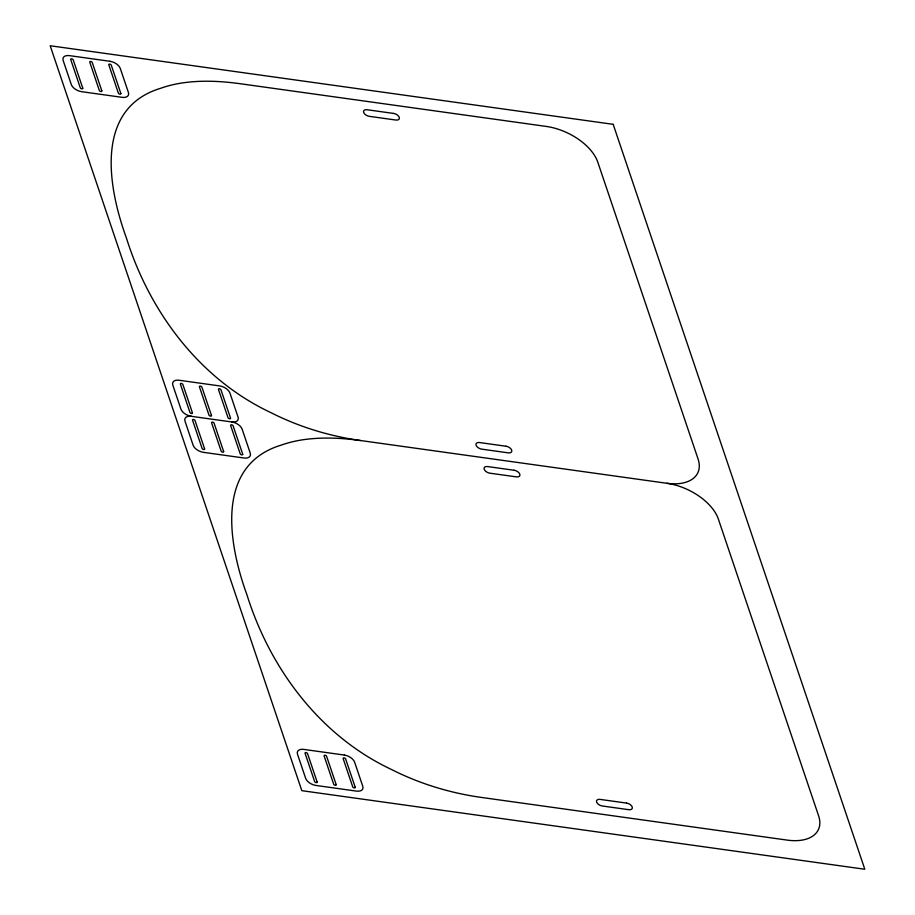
<?xml version="1.0" encoding="UTF-8"?>
<svg xmlns="http://www.w3.org/2000/svg" width="915" height="915" viewBox="0 0 915 915"><rect width="100%" height="100%" fill="white"/><g stroke="black" fill="none" stroke-linecap="round" stroke-linejoin="round"><path stroke-width="1.37" d="M360.499 440.527C341.066 437.873 321.234 436.924 301.778 439.943A164.025 93.616 25.5 0 0 281.465 445.033C214.51 465.129 228.567 544.494 246.901 594.681C270.028 668.659 319.93 735.649 390.991 769.263A164.025 93.616 25.5 0 0 416.92 780.804C437.564 788.764 459.124 794.289 481.038 797.377L787.369 840.13A45.567 26.009 25.5 0 0 818.616 815.86L718.367 519.091A45.567 26.009 25.5 0 0 666.829 483.28L360.499 440.527C338.596 437.45 317.025 431.926 296.38 423.965A164.025 93.616 25.5 0 1 270.451 412.425C199.39 378.81 149.488 311.809 126.362 237.843C108.027 187.655 93.971 108.29 160.926 88.195A164.025 93.616 25.5 0 1 181.239 83.105C200.694 80.074 220.526 81.035 239.959 83.688L546.289 126.43A45.567 26.009 25.5 0 1 597.827 162.252L698.076 459.021A45.567 26.009 25.5 0 1 666.829 483.28M191.246 416.302L231.815 421.964A9.116 5.204 25.5 0 1 242.12 429.124L250.241 453.154A9.116 5.204 25.5 0 1 243.985 458.003L203.416 452.342A9.116 5.204 25.5 0 1 193.111 445.182L185.002 421.152A9.116 5.204 25.5 0 1 191.246 416.302A9.116 5.204 25.5 0 1 180.941 409.142L172.821 385.112A9.116 5.204 25.5 0 1 179.066 380.251L219.634 385.913A9.116 5.204 25.5 0 1 229.951 393.084L238.06 417.114A9.116 5.204 25.5 0 1 231.815 421.964M613.176 124.326L50.188 45.75L301.824 790.674L864.812 869.25L613.176 124.326M109.983 61.294L69.414 55.632A9.116 5.204 25.5 0 0 63.169 60.482L71.279 84.512A9.116 5.204 25.5 0 0 81.595 91.683L122.164 97.345A9.116 5.204 25.5 0 0 128.409 92.484L120.288 68.453A9.116 5.204 25.5 0 0 109.983 61.294M393.587 113.426L367.087 109.731A5.01 2.859 25.5 0 0 363.655 112.396A5.01 2.859 25.5 0 0 369.317 116.331L395.818 120.037A5.01 2.859 25.5 0 0 399.249 117.36A5.01 2.859 25.5 0 0 393.587 113.426M506.006 446.234L479.506 442.54A5.01 2.859 25.5 0 0 476.075 445.205A5.01 2.859 25.5 0 0 481.748 449.151L508.237 452.845A5.01 2.859 25.5 0 0 511.679 450.18A5.01 2.859 25.5 0 0 506.006 446.234M514.116 470.264L487.626 466.57A5.01 2.859 25.5 0 0 484.195 469.235A5.01 2.859 25.5 0 0 489.857 473.181L516.357 476.875A5.01 2.859 25.5 0 0 519.789 474.21A5.01 2.859 25.5 0 0 514.116 470.264M344.337 755.058L303.769 749.396A9.116 5.204 25.5 0 0 297.512 754.257L305.633 778.288A9.116 5.204 25.5 0 0 315.938 785.447L356.507 791.109A9.116 5.204 25.5 0 0 362.763 786.26L354.643 762.229A9.116 5.204 25.5 0 0 344.337 755.058M626.546 803.084L600.046 799.39A5.01 2.859 25.5 0 0 596.614 802.055A5.01 2.859 25.5 0 0 602.287 805.989L628.777 809.695A5.01 2.859 25.5 0 0 632.208 807.019A5.01 2.859 25.5 0 0 626.546 803.084M120.837 93.433L111.298 65.205A1.373 0.778 25.5 0 0 109.754 64.13A1.373 0.778 25.5 0 0 108.816 64.851L118.355 93.09A1.373 0.778 25.5 0 0 119.899 94.165A1.373 0.778 25.5 0 0 120.837 93.433M230.5 418.052L220.961 389.824A1.373 0.778 25.5 0 0 219.406 388.749A1.373 0.778 25.5 0 0 218.468 389.481L228.007 417.709A1.373 0.778 25.5 0 0 229.562 418.784A1.373 0.778 25.5 0 0 230.5 418.052M242.669 454.103L233.131 425.864A1.373 0.778 25.5 0 0 231.587 424.789A1.373 0.778 25.5 0 0 230.649 425.521L240.188 453.76A1.373 0.778 25.5 0 0 241.732 454.835A1.373 0.778 25.5 0 0 242.669 454.103M355.192 787.209L345.653 758.97A1.373 0.778 25.5 0 0 344.109 757.894A1.373 0.778 25.5 0 0 343.171 758.626L352.71 786.854A1.373 0.778 25.5 0 0 354.254 787.929A1.373 0.778 25.5 0 0 355.192 787.209M101.794 90.779L92.255 62.54A1.373 0.778 25.5 0 0 90.711 61.465A1.373 0.778 25.5 0 0 89.773 62.197L99.312 90.436A1.373 0.778 25.5 0 0 100.856 91.511A1.373 0.778 25.5 0 0 101.794 90.779M211.457 415.399L201.918 387.159A1.373 0.778 25.5 0 0 200.374 386.096A1.373 0.778 25.5 0 0 199.436 386.816L208.963 415.055A1.373 0.778 25.5 0 0 210.519 416.131A1.373 0.778 25.5 0 0 211.457 415.399M223.626 451.45L214.087 423.21A1.373 0.778 25.5 0 0 212.543 422.135A1.373 0.778 25.5 0 0 211.605 422.867L221.144 451.095A1.373 0.778 25.5 0 0 222.688 452.17A1.373 0.778 25.5 0 0 223.626 451.45M336.148 784.544L326.609 756.316A1.373 0.778 25.5 0 0 325.065 755.241A1.373 0.778 25.5 0 0 324.127 755.962L333.666 784.201A1.373 0.778 25.5 0 0 335.21 785.276A1.373 0.778 25.5 0 0 336.148 784.544M82.75 88.126L73.223 59.887A1.373 0.778 25.5 0 0 71.667 58.812A1.373 0.778 25.5 0 0 70.73 59.544L80.268 87.771A1.373 0.778 25.5 0 0 81.812 88.847A1.373 0.778 25.5 0 0 82.75 88.126M192.413 412.745L182.874 384.506A1.373 0.778 25.5 0 0 181.33 383.431A1.373 0.778 25.5 0 0 180.392 384.163L189.931 412.391A1.373 0.778 25.5 0 0 191.475 413.466A1.373 0.778 25.5 0 0 192.413 412.745M204.583 448.785L195.044 420.557A1.373 0.778 25.5 0 0 193.5 419.482A1.373 0.778 25.5 0 0 192.562 420.202L202.101 448.442A1.373 0.778 25.5 0 0 203.645 449.517A1.373 0.778 25.5 0 0 204.583 448.785M317.105 781.89L307.566 753.651A1.373 0.778 25.5 0 0 306.022 752.576A1.373 0.778 25.5 0 0 305.084 753.308L314.623 781.547A1.373 0.778 25.5 0 0 316.167 782.611A1.373 0.778 25.5 0 0 317.105 781.89"/></g></svg>
